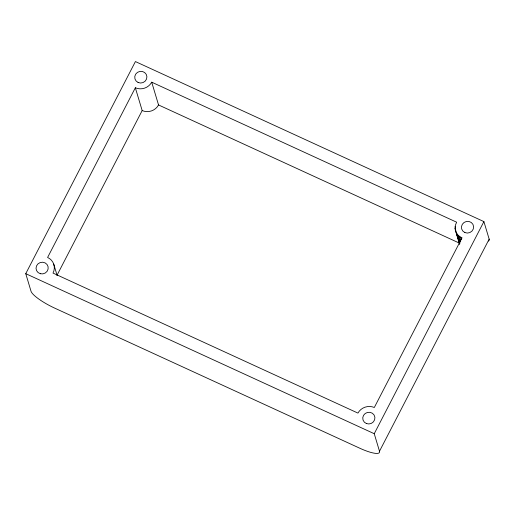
<?xml version="1.0" encoding="UTF-8"?>
<svg xmlns="http://www.w3.org/2000/svg" width="515" height="515" viewBox="0 0 515 515"><rect width="100%" height="100%" fill="white"/><g stroke="black" fill="none" stroke-linecap="round" stroke-linejoin="round"><path stroke-width="0.77" d="M455.073 228.222L455.415 225.113L456.638 222.203L151.706 82.175A12.424 11.851 -16.7 0 1 135.336 87.775L47.605 257.461A12.186 11.626 -16.7 0 1 53.013 273.072L357.944 413.101A12.547 11.974 -16.7 0 1 374.315 407.494L462.045 237.808C458.105 236.334 455.202 232.452 455.073 228.222L455.981 231.261M489.16 239.127L379.497 451.23A24.475 5.382 27.3 0 1 359.824 448.243L54.893 308.215A24.475 5.382 27.3 0 1 31.009 291.2L25.75 273.671L135.413 61.568L483.9 221.598L489.16 239.127A24.475 5.382 27.3 0 1 488.31 241.046M57.023 275.255L142.172 110.564A12.424 11.851 -16.7 0 0 158.543 104.957L459.818 243.312M379.497 451.23L374.244 433.707L483.9 221.598M25.75 273.671L374.244 433.707M460.603 237.132L461.286 239.411M459.277 236.263L460.642 240.82M458.093 235.226L460.146 242.056M455.125 226.658L455.582 228.177M457.082 234.029L459.818 243.138M456.895 234.299L459.631 243.408M456.258 232.703L459.676 244.097M455.247 229.767L459.573 244.2M151.706 82.175L158.543 104.957M135.336 87.775L142.172 110.564M53.721 264.098L57.139 275.493M40.331 273.716A6.122 5.839 -16.7 0 0 48.062 266.609A6.122 5.839 -16.7 0 0 37.968 263.88A6.122 5.839 -16.7 0 0 40.331 273.716M138.078 82.477A6.122 5.839 -16.7 0 0 146.904 76.69A6.122 5.839 -16.7 0 0 137.473 72.358A6.122 5.839 -16.7 0 0 138.078 82.477M464.878 232.548A6.122 5.839 -16.7 0 0 473.607 226.626A6.122 5.839 -16.7 0 0 464.099 222.441A6.122 5.839 -16.7 0 0 464.878 232.548M366.384 423.53A6.122 5.839 -16.7 0 0 374.894 417.305A6.122 5.839 -16.7 0 0 365.225 413.468A6.122 5.839 -16.7 0 0 366.384 423.53"/></g></svg>
